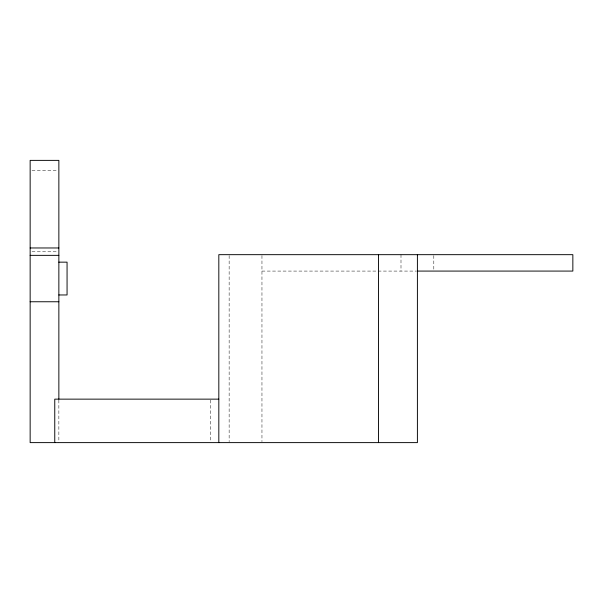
<?xml version="1.0" encoding="UTF-8"?>
<svg xmlns="http://www.w3.org/2000/svg" width="603" height="603" viewBox="0 0 603 603"><rect width="100%" height="100%" fill="white"/><g stroke="black" fill="none" stroke-linecap="round" stroke-linejoin="round"><path stroke-width="0.45" stroke-dasharray="3.02 2.26" d="M32.004 170.43L57.933 170.43M32.004 251.783L57.933 251.783M261.958 271.079L416.462 271.079M433.806 255.582L433.806 270.167M400.995 254.67L400.995 271.079M261.958 255.582L261.958 441.682M229.14 255.612L229.14 441.675M210.613 400.068L210.613 441.69M58.86 400.068L58.86 442.617"/><path stroke-width="0.9" d="M30.15 247.969L58.86 247.969M30.15 255.355L58.86 255.355M58.86 262.154L67.061 262.154L67.061 294.965L58.86 294.965M417.404 271.079L572.85 271.079L572.85 254.67L218.821 254.67L218.821 442.617M30.15 301.756L58.86 301.756M218.821 399.141L54.76 399.141L54.76 442.617M417.404 254.67L417.404 442.617L30.15 442.617L30.15 160.375L58.86 160.375L58.86 399.141M378.541 254.67L378.541 442.617"/></g></svg>
